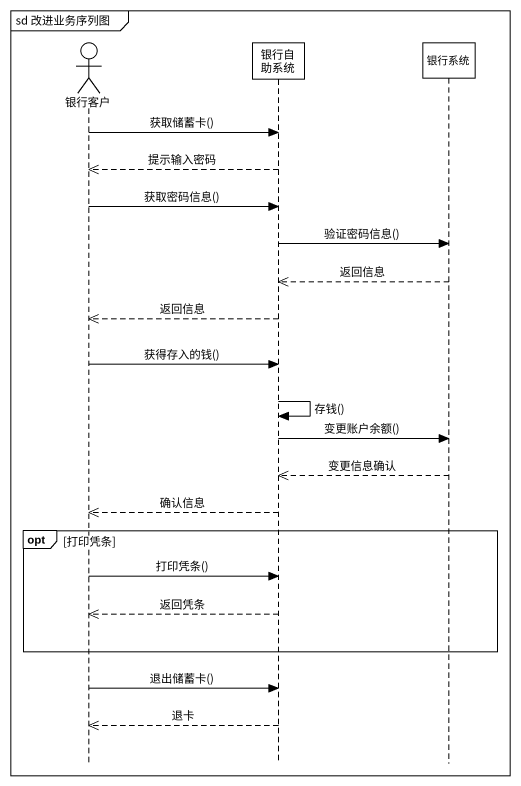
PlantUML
@startuml
mainframe sd 改进业务序列图
hide footbox
actor 银行客户
participant 银行自助系统
participant 银行系统

银行客户 -> 银行自助系统 : 获取储蓄卡()
银行自助系统 -->> 银行客户 : 提示输入密码
银行客户 -> 银行自助系统 : 获取密码信息()
银行自助系统 -> 银行系统 : 验证密码信息()
银行系统 -->> 银行自助系统 : 返回信息
银行自助系统 -->> 银行客户 : 返回信息
银行客户 -> 银行自助系统 : 获得存入的钱()
银行自助系统 -> 银行自助系统 : 存钱()
银行自助系统 -> 银行系统 : 变更账户余额()
银行系统 -->> 银行自助系统 : 变更信息确认
银行自助系统 -->> 银行客户 : 确认信息
opt 打印凭条
  银行客户 -> 银行自助系统 : 打印凭条()
  银行自助系统 -->> 银行客户 : 返回凭条
end
银行客户 -> 银行自助系统 : 退出储蓄卡()
银行自助系统 -->> 银行客户 : 退卡
@enduml
